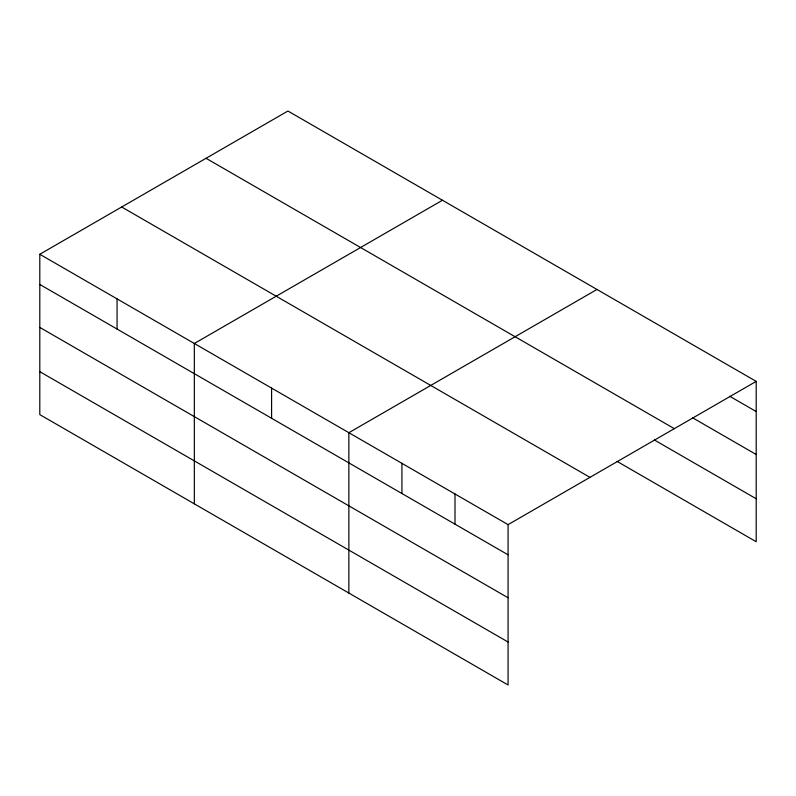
<?xml version="1.0" encoding="UTF-8"?>
<svg xmlns="http://www.w3.org/2000/svg" width="796" height="796" viewBox="0 0 796 796"><rect width="100%" height="100%" fill="white"/><g stroke="black" fill="none" stroke-linecap="round" stroke-linejoin="round"><path stroke-width="1.19" d="M508.077 597.766L508.077 524.634L39.8 254.272L39.8 414.616L508.077 684.978L508.077 597.766L39.8 327.405M617.149 461.441L756.2 541.728L756.2 381.384L287.923 111.022L39.8 254.272M442.457 200.244L194.333 343.494L194.333 503.838M596.99 289.455L348.857 432.716L348.857 593.06M508.077 524.634L756.2 381.384M729.663 396.229L756.2 411.552M692.51 417.741L756.2 454.506M206.045 158.295L674.321 428.656M654.302 439.939L756.2 498.764M121.679 207L589.955 477.361M39.8 284.451L508.077 554.812M39.8 371.662L508.077 642.024M455.004 493.988L455.004 524.166M401.93 463.352L401.93 493.53M271.595 388.1L271.595 418.278M117.062 298.888L117.062 329.056"/></g></svg>
